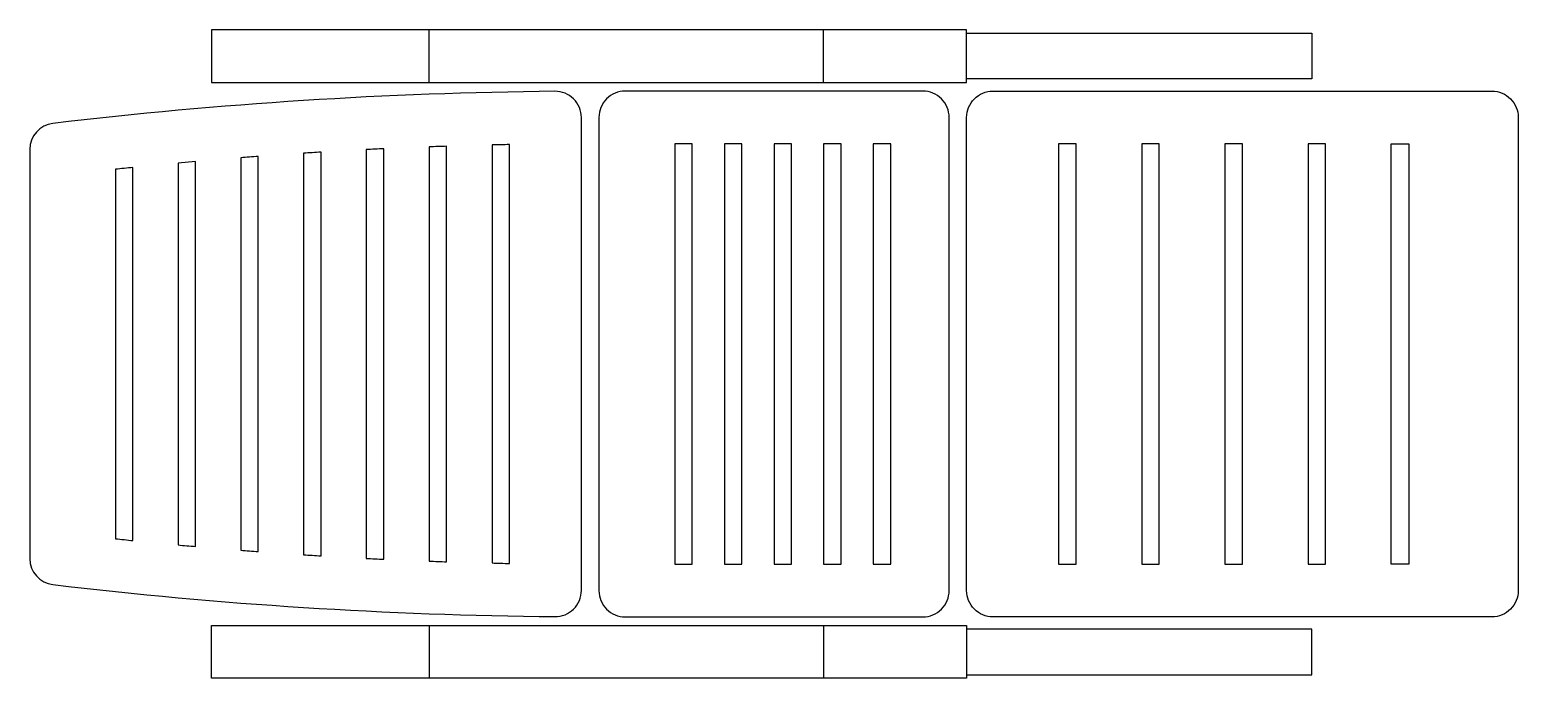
# Model space of a CAD drawing. Extents: x 11.02 to 12.72, y 5.86 to 6.6.
import ezdxf

# ---------------------------------------------------------------- set-up
doc = ezdxf.new("R2010")
doc.units = 0
doc.layers.get('0').update_dxf_attribs({"linetype": 'CONTINUOUS'})

msp = doc.modelspace()

# ---------------------------------------------------------------- linework, layer by layer
at = {"color": 0}
for p, q in [((11.472, 6.5357), (11.472, 6.5957)), ((11.9225, 6.5357), (11.9225, 6.5957)), ((12.0859, 6.5357), (12.0859, 6.5957)), ((11.472, 5.9157), (11.472, 5.8557)), ((11.6959, 5.9157), (12.0359, 5.9157)), ((11.9225, 5.9157), (11.9225, 5.8557)), ((12.0859, 5.9157), (12.0859, 5.8557))]:
    msp.add_line(p, q, dxfattribs=at)
for points in [[(12.0859, 6.5957), (11.2235, 6.5957), (11.2235, 6.5357), (12.0859, 6.5357)], [(12.0859, 6.5917), (12.48, 6.5917), (12.48, 6.5397), (12.0859, 6.5397)], [(12.0859, 5.8557), (11.2235, 5.8557), (11.2235, 5.9157), (12.0859, 5.9157)], [(12.0859, 5.8597), (12.48, 5.8597), (12.48, 5.9117), (12.0859, 5.9117)]]:
    msp.add_lwpolyline(points, dxfattribs=at)
for points in [[(11.6459, 5.956), (11.6459, 6.4955, 0.417038), (11.6156, 6.5255, 0.027031), (11.0423, 6.4889, 0.380136), (11.0159, 6.4591), (11.0159, 5.9923, 0.380136), (11.0423, 5.9625, 0.027031), (11.6156, 5.926, 0.417038)], [(12.0359, 6.5257), (11.6959, 6.5257, 0.414214), (11.6659, 6.4957), (11.6659, 5.9557, 0.414214), (11.6959, 5.9257), (12.0359, 5.9257, 0.414214), (12.0659, 5.9557), (12.0659, 6.4957, 0.414214)], [(12.7159, 5.9557, -0.414214), (12.6859, 5.9257), (12.1159, 5.9257, -0.414214), (12.0859, 5.9557), (12.0859, 6.4957, -0.414214), (12.1159, 6.5257), (12.6859, 6.5257, -0.414214), (12.7159, 6.4957)], [(11.492, 6.4628, 0.000952), (11.472, 6.4621), (11.472, 5.9893, 0.000952), (11.492, 5.9886)], [(11.5438, 6.4643), (11.5438, 5.9872, 0.000951), (11.5638, 5.9867), (11.5638, 6.4647, 0.000951)], [(11.2052, 6.4453), (11.1852, 6.4436), (11.1852, 6.0078, 0.000955), (11.2052, 6.006)], [(11.2768, 6.4512, 0.000954), (11.2568, 6.4497), (11.2568, 6.0017, 0.000954), (11.2768, 6.0002)], [(11.3485, 6.4561, 0.000953), (11.3285, 6.4548), (11.3285, 5.9966, 0.000953), (11.3485, 5.9954)], [(11.4202, 6.4599, 0.000952), (11.4002, 6.459), (11.4002, 5.9925, 0.000952), (11.4202, 5.9915)], [(11.1337, 6.0128), (11.1337, 6.4386, 0.000956), (11.1137, 6.4365), (11.1137, 6.0149, 0.000956)]]:
    msp.add_lwpolyline(points, format="xyb", close=True, dxfattribs=at)
for points in [[(11.7725, 5.9857), (11.7725, 6.4657), (11.7525, 6.4657), (11.7525, 5.9857)], [(11.8292, 6.4657), (11.8092, 6.4657), (11.8092, 5.9857), (11.8292, 5.9857)], [(11.8859, 6.4657), (11.8659, 6.4657), (11.8659, 5.9857), (11.8859, 5.9857)], [(11.9425, 6.4657), (11.9225, 6.4657), (11.9225, 5.9857), (11.9425, 5.9857)], [(11.9792, 6.4657), (11.9792, 5.9857), (11.9992, 5.9857), (11.9992, 6.4657)], [(12.2109, 6.4657), (12.1909, 6.4657), (12.1909, 5.9857), (12.2109, 5.9857)], [(12.3059, 6.4657), (12.2859, 6.4657), (12.2859, 5.9857), (12.3059, 5.9857)], [(12.4009, 6.4657), (12.3809, 6.4657), (12.3809, 5.9857), (12.4009, 5.9857)], [(12.4959, 6.4657), (12.4759, 6.4657), (12.4759, 5.9857), (12.4959, 5.9857)], [(12.5709, 6.4657), (12.5909, 6.4657), (12.5909, 5.9857), (12.5709, 5.9857)]]:
    msp.add_lwpolyline(points, close=True, dxfattribs=at)

doc.saveas('drawing.dxf')
